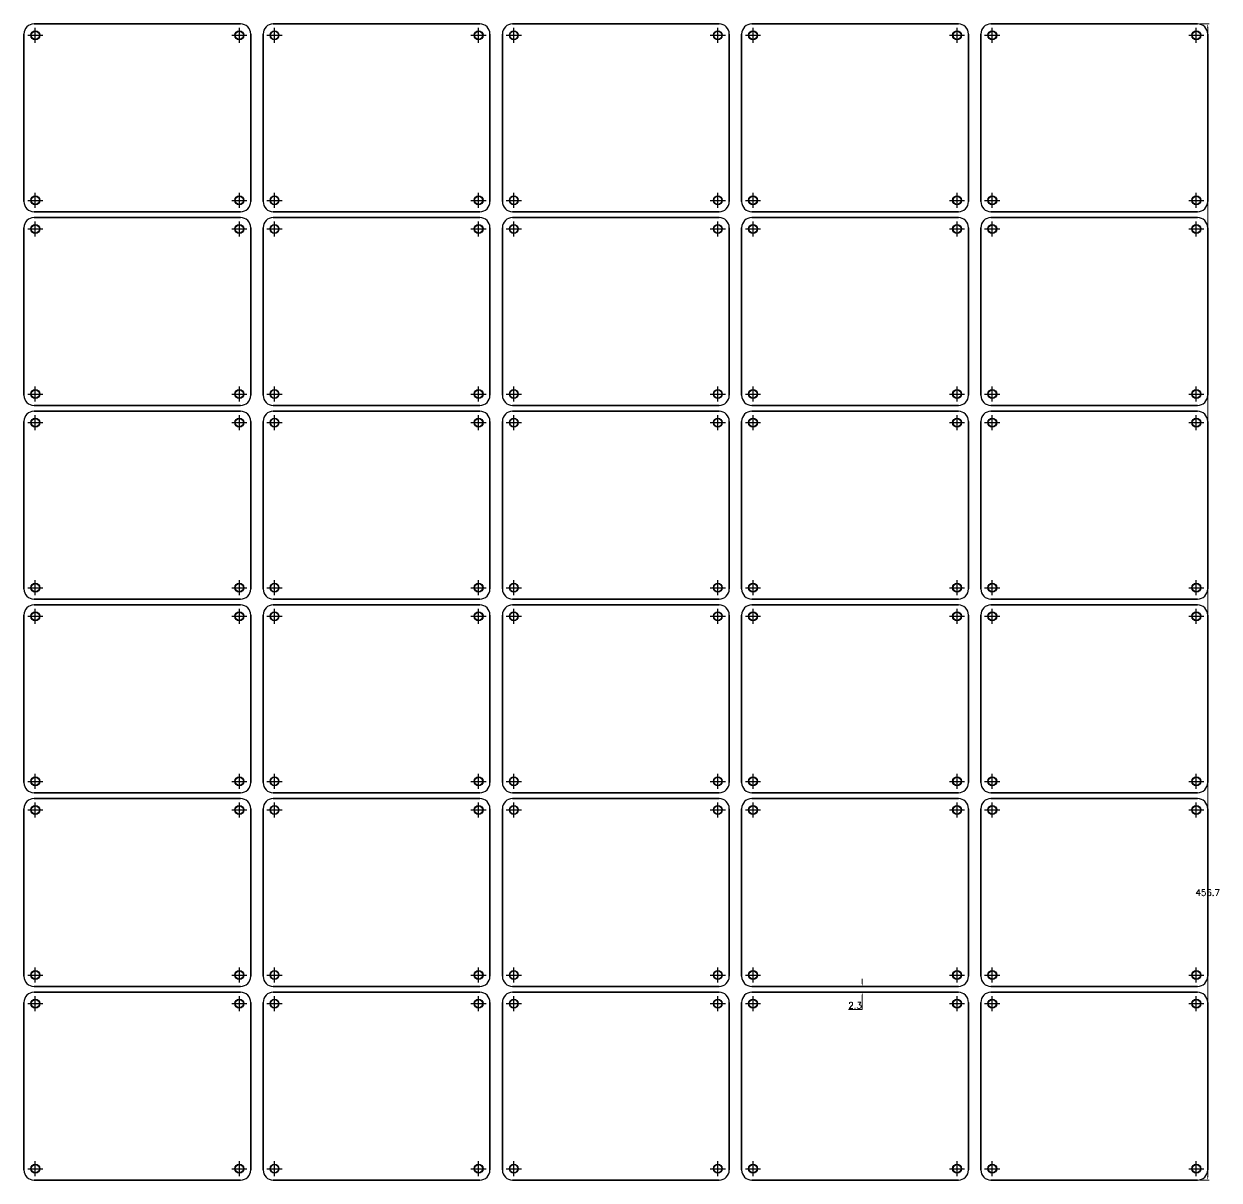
# Model space of a CAD drawing. Header units: millimetres. Extents: x -3365 to 2000, y -387 to 1008.
# Drawn here: x -1853 to -1380.9, y 540.3 to 997 of the extents above; entities that cross this region are included whole.
import ezdxf

# ---------------------------------------------------------------- set-up
doc = ezdxf.new("R2010")
doc.units = ezdxf.units.MM
doc.header["$PDMODE"] = 2
doc.header["$PDSIZE"] = 3
doc.layers.add('POINT', color=2, linetype='Continuous')
doc.layers.add('PROPRO', color=1, linetype='Continuous')
doc.styles.get("Standard").update_dxf_attribs({"font": 'txt.shx', "height": 2.5})
doc.dimstyles.new('ISO-25$0', dxfattribs={"dimtxt": 3.5, "dimasz": 1.5, "dimexe": 0.6, "dimexo": 1, "dimgap": 0.3, "dimtad": 1, "dimtih": 1, "dimtoh": 1, "dimdec": 1, "dimdsep": 46, "dimtxsty": 'Standard', "dimcen": 0, "dimclrd": 256, "dimclre": 256, "dimclrt": 256, "dimaunit": 1, "dimadec": 0, "dimazin": 3, "dimtfac": 1, "dimtdec": 1, "dimtofl": 0, "dimtmove": 0, "dimatfit": 3, "dimfxl": 0, "dimlwd": 9, "dimlwe": 9, "dimarcsym": 0})

# ---------------------------------------------------------------- blocks, each defined once
blk = doc.blocks.new('*U19', base_point=(2712.296, -342.539))
at = {"layer": 'POINT', "color": 2}
blk.add_point((2712.296, -342.539), dxfattribs=at)
at = {"layer": 'PROPRO'}
blk.add_circle((2712.296, -342.539), 1.6, dxfattribs=at)
blk = doc.blocks.new('*U18', base_point=(2631.696, -342.539))
at = {"layer": 'POINT', "color": 2}
blk.add_point((2631.696, -342.539), dxfattribs=at)
at = {"layer": 'PROPRO'}
blk.add_circle((2631.696, -342.539), 1.6, dxfattribs=at)
blk = doc.blocks.new('*U16', base_point=(2631.696, -277.339))
at = {"layer": 'POINT', "color": 2}
blk.add_point((2631.696, -277.339), dxfattribs=at)
at = {"layer": 'PROPRO'}
blk.add_circle((2631.696, -277.339), 1.6, dxfattribs=at)
blk = doc.blocks.new('*U17', base_point=(2712.296, -277.339))
at = {"layer": 'POINT', "color": 2}
blk.add_point((2712.296, -277.339), dxfattribs=at)
at = {"layer": 'PROPRO'}
blk.add_circle((2712.296, -277.339), 1.6, dxfattribs=at)
blk = doc.blocks.new('*D20')
at = {"lineweight": 9}
for p, q in [((-1388.43, 997), (-1384.83, 997)), ((-1385.43, 995.5), (-1385.43, 655.5)), ((-1385.43, 541.8), (-1385.43, 652.3)), ((-1388.43, 540.3), (-1384.83, 540.3))]:
    blk.add_line(p, q, dxfattribs=at)
for points in [[(-1385.68, 995.5), (-1385.18, 995.5), (-1385.43, 997)], [(-1385.68, 541.8), (-1385.18, 541.8), (-1385.43, 540.3)]]:
    blk.add_solid(points)
at = {"layer": 'Defpoints', "color": 0}
for p in [(-1389.43, 997), (-1389.43, 540.3), (-1385.43, 540.3)]:
    blk.add_point(p, dxfattribs=at)
at = {"insert": (-1385.43, 653.9), "char_height": 2.5, "attachment_point": 5}
blk.add_mtext('456.7', dxfattribs=at)
blk = doc.blocks.new('*D22')
at = {"lineweight": 9}
for p, q in [((-1521.9, 618.3), (-1521.9, 619.8)), ((-1523.73, 616.8), (-1521.3, 616.8)), ((-1523.73, 614.5), (-1521.3, 614.5)), ((-1521.9, 613), (-1521.9, 607.7)), ((-1521.9, 607.7), (-1527.26, 607.7))]:
    blk.add_line(p, q, dxfattribs=at)
for points in [[(-1522.15, 618.3), (-1521.65, 618.3), (-1521.9, 616.8)], [(-1522.15, 613), (-1521.65, 613), (-1521.9, 614.5)]]:
    blk.add_solid(points)
at = {"layer": 'Defpoints', "color": 0}
for p in [(-1524.73, 616.8), (-1524.73, 614.5), (-1521.9, 614.5)]:
    blk.add_point(p, dxfattribs=at)
at = {"insert": (-1524.73, 609.28), "char_height": 2.5, "attachment_point": 5}
blk.add_mtext('2.3', dxfattribs=at)

msp = doc.modelspace()

# ---------------------------------------------------------------- linework, layer by layer
for p, q in [((-1767.4304, 997), (-1849.0304, 997)), ((-1849.0304, 997), (-1767.4304, 997)), ((-1672.9304, 997), (-1754.5304, 997)), ((-1754.5304, 997), (-1672.9304, 997)), ((-1578.4304, 997), (-1660.0304, 997)), ((-1660.0304, 997), (-1578.4304, 997)), ((-1483.9304, 997), (-1565.5304, 997)), ((-1565.5304, 997), (-1483.9304, 997)), ((-1389.4304, 997), (-1471.0304, 997)), ((-1471.0304, 997), (-1389.4304, 997)), ((-1853.0304, 993), (-1853.0304, 926.8)), ((-1853.0304, 926.8), (-1853.0304, 993)), ((-1853.0304, 926.8), (-1853.0304, 993)), ((-1763.4304, 993), (-1763.4304, 926.8)), ((-1763.4304, 993), (-1763.4304, 926.8)), ((-1763.4304, 926.8), (-1763.4304, 993)), ((-1758.5304, 993), (-1758.5304, 926.8)), ((-1758.5304, 926.8), (-1758.5304, 993)), ((-1758.5304, 926.8), (-1758.5304, 993)), ((-1668.9304, 993), (-1668.9304, 926.8)), ((-1668.9304, 993), (-1668.9304, 926.8)), ((-1668.9304, 926.8), (-1668.9304, 993)), ((-1664.0304, 993), (-1664.0304, 926.8)), ((-1664.0304, 926.8), (-1664.0304, 993)), ((-1664.0304, 926.8), (-1664.0304, 993)), ((-1574.4304, 993), (-1574.4304, 926.8)), ((-1574.4304, 993), (-1574.4304, 926.8)), ((-1574.4304, 926.8), (-1574.4304, 993)), ((-1569.5304, 993), (-1569.5304, 926.8)), ((-1569.5304, 926.8), (-1569.5304, 993)), ((-1569.5304, 926.8), (-1569.5304, 993)), ((-1479.9304, 993), (-1479.9304, 926.8)), ((-1479.9304, 993), (-1479.9304, 926.8)), ((-1479.9304, 926.8), (-1479.9304, 993)), ((-1475.0304, 993), (-1475.0304, 926.8)), ((-1475.0304, 926.8), (-1475.0304, 993)), ((-1475.0304, 926.8), (-1475.0304, 993)), ((-1385.4304, 993), (-1385.4304, 926.8)), ((-1385.4304, 993), (-1385.4304, 926.8)), ((-1385.4304, 926.8), (-1385.4304, 993)), ((-1849.0304, 922.8), (-1767.4304, 922.8)), ((-1767.4304, 922.8), (-1849.0304, 922.8)), ((-1754.5304, 922.8), (-1672.9304, 922.8)), ((-1672.9304, 922.8), (-1754.5304, 922.8)), ((-1660.0304, 922.8), (-1578.4304, 922.8)), ((-1578.4304, 922.8), (-1660.0304, 922.8)), ((-1565.5304, 922.8), (-1483.9304, 922.8)), ((-1483.9304, 922.8), (-1565.5304, 922.8)), ((-1471.0304, 922.8), (-1389.4304, 922.8)), ((-1389.4304, 922.8), (-1471.0304, 922.8)), ((-1853.0304, 916.5), (-1853.0304, 850.3)), ((-1853.0304, 850.3), (-1853.0304, 916.5)), ((-1853.0304, 850.3), (-1853.0304, 916.5)), ((-1767.4304, 920.5), (-1849.0304, 920.5)), ((-1849.0304, 920.5), (-1767.4304, 920.5)), ((-1763.4304, 916.5), (-1763.4304, 850.3)), ((-1763.4304, 916.5), (-1763.4304, 850.3)), ((-1763.4304, 850.3), (-1763.4304, 916.5)), ((-1758.5304, 916.5), (-1758.5304, 850.3)), ((-1758.5304, 850.3), (-1758.5304, 916.5)), ((-1758.5304, 850.3), (-1758.5304, 916.5)), ((-1672.9304, 920.5), (-1754.5304, 920.5)), ((-1754.5304, 920.5), (-1672.9304, 920.5)), ((-1668.9304, 916.5), (-1668.9304, 850.3)), ((-1668.9304, 916.5), (-1668.9304, 850.3)), ((-1668.9304, 850.3), (-1668.9304, 916.5)), ((-1664.0304, 916.5), (-1664.0304, 850.3)), ((-1664.0304, 850.3), (-1664.0304, 916.5)), ((-1664.0304, 850.3), (-1664.0304, 916.5)), ((-1578.4304, 920.5), (-1660.0304, 920.5)), ((-1660.0304, 920.5), (-1578.4304, 920.5)), ((-1574.4304, 916.5), (-1574.4304, 850.3)), ((-1574.4304, 916.5), (-1574.4304, 850.3)), ((-1574.4304, 850.3), (-1574.4304, 916.5)), ((-1569.5304, 916.5), (-1569.5304, 850.3)), ((-1569.5304, 850.3), (-1569.5304, 916.5)), ((-1569.5304, 850.3), (-1569.5304, 916.5)), ((-1483.9304, 920.5), (-1565.5304, 920.5)), ((-1565.5304, 920.5), (-1483.9304, 920.5)), ((-1479.9304, 916.5), (-1479.9304, 850.3)), ((-1479.9304, 916.5), (-1479.9304, 850.3)), ((-1479.9304, 850.3), (-1479.9304, 916.5)), ((-1475.0304, 916.5), (-1475.0304, 850.3)), ((-1475.0304, 850.3), (-1475.0304, 916.5)), ((-1475.0304, 850.3), (-1475.0304, 916.5)), ((-1389.4304, 920.5), (-1471.0304, 920.5)), ((-1471.0304, 920.5), (-1389.4304, 920.5)), ((-1385.4304, 916.5), (-1385.4304, 850.3)), ((-1385.4304, 916.5), (-1385.4304, 850.3)), ((-1385.4304, 850.3), (-1385.4304, 916.5)), ((-1849.0304, 846.3), (-1767.4304, 846.3)), ((-1767.4304, 846.3), (-1849.0304, 846.3)), ((-1754.5304, 846.3), (-1672.9304, 846.3)), ((-1672.9304, 846.3), (-1754.5304, 846.3)), ((-1660.0304, 846.3), (-1578.4304, 846.3)), ((-1578.4304, 846.3), (-1660.0304, 846.3)), ((-1565.5304, 846.3), (-1483.9304, 846.3)), ((-1483.9304, 846.3), (-1565.5304, 846.3)), ((-1471.0304, 846.3), (-1389.4304, 846.3)), ((-1389.4304, 846.3), (-1471.0304, 846.3)), ((-1767.4304, 844), (-1849.0304, 844)), ((-1849.0304, 844), (-1767.4304, 844)), ((-1672.9304, 844), (-1754.5304, 844)), ((-1754.5304, 844), (-1672.9304, 844)), ((-1578.4304, 844), (-1660.0304, 844)), ((-1660.0304, 844), (-1578.4304, 844)), ((-1483.9304, 844), (-1565.5304, 844)), ((-1565.5304, 844), (-1483.9304, 844)), ((-1389.4304, 844), (-1471.0304, 844)), ((-1471.0304, 844), (-1389.4304, 844)), ((-1853.0304, 840), (-1853.0304, 773.8)), ((-1853.0304, 773.8), (-1853.0304, 840)), ((-1853.0304, 773.8), (-1853.0304, 840)), ((-1763.4304, 840), (-1763.4304, 773.8)), ((-1763.4304, 840), (-1763.4304, 773.8)), ((-1763.4304, 773.8), (-1763.4304, 840)), ((-1758.5304, 840), (-1758.5304, 773.8)), ((-1758.5304, 773.8), (-1758.5304, 840)), ((-1758.5304, 773.8), (-1758.5304, 840)), ((-1668.9304, 840), (-1668.9304, 773.8)), ((-1668.9304, 840), (-1668.9304, 773.8)), ((-1668.9304, 773.8), (-1668.9304, 840)), ((-1664.0304, 840), (-1664.0304, 773.8)), ((-1664.0304, 773.8), (-1664.0304, 840)), ((-1664.0304, 773.8), (-1664.0304, 840)), ((-1574.4304, 840), (-1574.4304, 773.8)), ((-1574.4304, 840), (-1574.4304, 773.8)), ((-1574.4304, 773.8), (-1574.4304, 840)), ((-1569.5304, 840), (-1569.5304, 773.8)), ((-1569.5304, 773.8), (-1569.5304, 840)), ((-1569.5304, 773.8), (-1569.5304, 840)), ((-1479.9304, 840), (-1479.9304, 773.8)), ((-1479.9304, 840), (-1479.9304, 773.8)), ((-1479.9304, 773.8), (-1479.9304, 840)), ((-1475.0304, 840), (-1475.0304, 773.8)), ((-1475.0304, 773.8), (-1475.0304, 840)), ((-1475.0304, 773.8), (-1475.0304, 840)), ((-1385.4304, 840), (-1385.4304, 773.8)), ((-1385.4304, 840), (-1385.4304, 773.8)), ((-1385.4304, 773.8), (-1385.4304, 840)), ((-1849.0304, 769.8), (-1767.4304, 769.8)), ((-1767.4304, 769.8), (-1849.0304, 769.8)), ((-1754.5304, 769.8), (-1672.9304, 769.8)), ((-1672.9304, 769.8), (-1754.5304, 769.8)), ((-1660.0304, 769.8), (-1578.4304, 769.8)), ((-1578.4304, 769.8), (-1660.0304, 769.8)), ((-1565.5304, 769.8), (-1483.9304, 769.8)), ((-1483.9304, 769.8), (-1565.5304, 769.8)), ((-1471.0304, 769.8), (-1389.4304, 769.8)), ((-1389.4304, 769.8), (-1471.0304, 769.8)), ((-1767.4304, 767.5), (-1849.0304, 767.5)), ((-1849.0304, 767.5), (-1767.4304, 767.5)), ((-1672.9304, 767.5), (-1754.5304, 767.5)), ((-1754.5304, 767.5), (-1672.9304, 767.5)), ((-1578.4304, 767.5), (-1660.0304, 767.5)), ((-1660.0304, 767.5), (-1578.4304, 767.5)), ((-1483.9304, 767.5), (-1565.5304, 767.5)), ((-1565.5304, 767.5), (-1483.9304, 767.5)), ((-1389.4304, 767.5), (-1471.0304, 767.5)), ((-1471.0304, 767.5), (-1389.4304, 767.5)), ((-1853.0304, 763.5), (-1853.0304, 697.3)), ((-1853.0304, 697.3), (-1853.0304, 763.5)), ((-1853.0304, 697.3), (-1853.0304, 763.5)), ((-1763.4304, 763.5), (-1763.4304, 697.3)), ((-1763.4304, 763.5), (-1763.4304, 697.3)), ((-1763.4304, 697.3), (-1763.4304, 763.5)), ((-1758.5304, 763.5), (-1758.5304, 697.3)), ((-1758.5304, 697.3), (-1758.5304, 763.5)), ((-1758.5304, 697.3), (-1758.5304, 763.5)), ((-1668.9304, 763.5), (-1668.9304, 697.3)), ((-1668.9304, 763.5), (-1668.9304, 697.3)), ((-1668.9304, 697.3), (-1668.9304, 763.5)), ((-1664.0304, 763.5), (-1664.0304, 697.3)), ((-1664.0304, 697.3), (-1664.0304, 763.5)), ((-1664.0304, 697.3), (-1664.0304, 763.5)), ((-1574.4304, 763.5), (-1574.4304, 697.3)), ((-1574.4304, 763.5), (-1574.4304, 697.3)), ((-1574.4304, 697.3), (-1574.4304, 763.5)), ((-1569.5304, 763.5), (-1569.5304, 697.3)), ((-1569.5304, 697.3), (-1569.5304, 763.5)), ((-1569.5304, 697.3), (-1569.5304, 763.5)), ((-1479.9304, 763.5), (-1479.9304, 697.3)), ((-1479.9304, 763.5), (-1479.9304, 697.3)), ((-1479.9304, 697.3), (-1479.9304, 763.5)), ((-1475.0304, 763.5), (-1475.0304, 697.3)), ((-1475.0304, 697.3), (-1475.0304, 763.5)), ((-1475.0304, 697.3), (-1475.0304, 763.5)), ((-1385.4304, 763.5), (-1385.4304, 697.3)), ((-1385.4304, 763.5), (-1385.4304, 697.3)), ((-1385.4304, 697.3), (-1385.4304, 763.5)), ((-1849.0304, 693.3), (-1767.4304, 693.3)), ((-1767.4304, 693.3), (-1849.0304, 693.3)), ((-1767.4304, 691), (-1849.0304, 691)), ((-1849.0304, 691), (-1767.4304, 691)), ((-1754.5304, 693.3), (-1672.9304, 693.3)), ((-1672.9304, 693.3), (-1754.5304, 693.3)), ((-1672.9304, 691), (-1754.5304, 691)), ((-1754.5304, 691), (-1672.9304, 691)), ((-1660.0304, 693.3), (-1578.4304, 693.3)), ((-1578.4304, 693.3), (-1660.0304, 693.3)), ((-1578.4304, 691), (-1660.0304, 691)), ((-1660.0304, 691), (-1578.4304, 691)), ((-1565.5304, 693.3), (-1483.9304, 693.3)), ((-1483.9304, 693.3), (-1565.5304, 693.3)), ((-1483.9304, 691), (-1565.5304, 691)), ((-1565.5304, 691), (-1483.9304, 691)), ((-1471.0304, 693.3), (-1389.4304, 693.3)), ((-1389.4304, 693.3), (-1471.0304, 693.3)), ((-1389.4304, 691), (-1471.0304, 691)), ((-1471.0304, 691), (-1389.4304, 691)), ((-1853.0304, 687), (-1853.0304, 620.8)), ((-1853.0304, 620.8), (-1853.0304, 687)), ((-1853.0304, 620.8), (-1853.0304, 687)), ((-1763.4304, 687), (-1763.4304, 620.8)), ((-1763.4304, 687), (-1763.4304, 620.8)), ((-1763.4304, 620.8), (-1763.4304, 687)), ((-1758.5304, 687), (-1758.5304, 620.8)), ((-1758.5304, 620.8), (-1758.5304, 687)), ((-1758.5304, 620.8), (-1758.5304, 687)), ((-1668.9304, 687), (-1668.9304, 620.8)), ((-1668.9304, 687), (-1668.9304, 620.8)), ((-1668.9304, 620.8), (-1668.9304, 687)), ((-1664.0304, 687), (-1664.0304, 620.8)), ((-1664.0304, 620.8), (-1664.0304, 687)), ((-1664.0304, 620.8), (-1664.0304, 687)), ((-1574.4304, 687), (-1574.4304, 620.8)), ((-1574.4304, 687), (-1574.4304, 620.8)), ((-1574.4304, 620.8), (-1574.4304, 687)), ((-1569.5304, 687), (-1569.5304, 620.8)), ((-1569.5304, 620.8), (-1569.5304, 687)), ((-1569.5304, 620.8), (-1569.5304, 687)), ((-1479.9304, 687), (-1479.9304, 620.8)), ((-1479.9304, 687), (-1479.9304, 620.8)), ((-1479.9304, 620.8), (-1479.9304, 687)), ((-1475.0304, 687), (-1475.0304, 620.8)), ((-1475.0304, 620.8), (-1475.0304, 687)), ((-1475.0304, 620.8), (-1475.0304, 687)), ((-1385.4304, 687), (-1385.4304, 620.8)), ((-1385.4304, 687), (-1385.4304, 620.8)), ((-1385.4304, 620.8), (-1385.4304, 687)), ((-1849.0304, 616.8), (-1767.4304, 616.8)), ((-1767.4304, 616.8), (-1849.0304, 616.8)), ((-1767.4304, 614.5), (-1849.0304, 614.5)), ((-1849.0304, 614.5), (-1767.4304, 614.5)), ((-1754.5304, 616.8), (-1672.9304, 616.8)), ((-1672.9304, 616.8), (-1754.5304, 616.8)), ((-1672.9304, 614.5), (-1754.5304, 614.5)), ((-1754.5304, 614.5), (-1672.9304, 614.5)), ((-1660.0304, 616.8), (-1578.4304, 616.8)), ((-1578.4304, 616.8), (-1660.0304, 616.8)), ((-1578.4304, 614.5), (-1660.0304, 614.5)), ((-1660.0304, 614.5), (-1578.4304, 614.5)), ((-1565.5304, 616.8), (-1483.9304, 616.8)), ((-1483.9304, 616.8), (-1565.5304, 616.8)), ((-1483.9304, 614.5), (-1565.5304, 614.5)), ((-1565.5304, 614.5), (-1483.9304, 614.5)), ((-1471.0304, 616.8), (-1389.4304, 616.8)), ((-1389.4304, 616.8), (-1471.0304, 616.8)), ((-1389.4304, 614.5), (-1471.0304, 614.5)), ((-1471.0304, 614.5), (-1389.4304, 614.5)), ((-1853.0304, 610.5), (-1853.0304, 544.3)), ((-1853.0304, 544.3), (-1853.0304, 610.5)), ((-1853.0304, 544.3), (-1853.0304, 610.5)), ((-1763.4304, 610.5), (-1763.4304, 544.3)), ((-1763.4304, 610.5), (-1763.4304, 544.3)), ((-1763.4304, 544.3), (-1763.4304, 610.5)), ((-1758.5304, 610.5), (-1758.5304, 544.3)), ((-1758.5304, 544.3), (-1758.5304, 610.5)), ((-1758.5304, 544.3), (-1758.5304, 610.5)), ((-1668.9304, 610.5), (-1668.9304, 544.3)), ((-1668.9304, 610.5), (-1668.9304, 544.3)), ((-1668.9304, 544.3), (-1668.9304, 610.5)), ((-1664.0304, 610.5), (-1664.0304, 544.3)), ((-1664.0304, 544.3), (-1664.0304, 610.5)), ((-1664.0304, 544.3), (-1664.0304, 610.5)), ((-1574.4304, 610.5), (-1574.4304, 544.3)), ((-1574.4304, 610.5), (-1574.4304, 544.3)), ((-1574.4304, 544.3), (-1574.4304, 610.5)), ((-1569.5304, 610.5), (-1569.5304, 544.3)), ((-1569.5304, 544.3), (-1569.5304, 610.5)), ((-1569.5304, 544.3), (-1569.5304, 610.5)), ((-1479.9304, 610.5), (-1479.9304, 544.3)), ((-1479.9304, 610.5), (-1479.9304, 544.3)), ((-1479.9304, 544.3), (-1479.9304, 610.5)), ((-1475.0304, 610.5), (-1475.0304, 544.3)), ((-1475.0304, 544.3), (-1475.0304, 610.5)), ((-1475.0304, 544.3), (-1475.0304, 610.5)), ((-1385.4304, 610.5), (-1385.4304, 544.3)), ((-1385.4304, 610.5), (-1385.4304, 544.3)), ((-1385.4304, 544.3), (-1385.4304, 610.5)), ((-1849.0304, 540.3), (-1767.4304, 540.3)), ((-1767.4304, 540.3), (-1849.0304, 540.3)), ((-1754.5304, 540.3), (-1672.9304, 540.3)), ((-1672.9304, 540.3), (-1754.5304, 540.3)), ((-1660.0304, 540.3), (-1578.4304, 540.3)), ((-1578.4304, 540.3), (-1660.0304, 540.3)), ((-1565.5304, 540.3), (-1483.9304, 540.3)), ((-1483.9304, 540.3), (-1565.5304, 540.3)), ((-1471.0304, 540.3), (-1389.4304, 540.3)), ((-1389.4304, 540.3), (-1471.0304, 540.3))]:
    msp.add_line(p, q)
for centre in [(-1848.5304, 992.5), (-1767.9304, 992.5), (-1754.0304, 992.5), (-1673.4304, 992.5), (-1659.5304, 992.5), (-1578.9304, 992.5), (-1565.0304, 992.5), (-1484.4304, 992.5), (-1470.5304, 992.5), (-1389.9304, 992.5), (-1848.5304, 927.3), (-1767.9304, 927.3), (-1754.0304, 927.3), (-1673.4304, 927.3), (-1659.5304, 927.3), (-1578.9304, 927.3), (-1565.0304, 927.3), (-1484.4304, 927.3), (-1470.5304, 927.3), (-1389.9304, 927.3), (-1848.5304, 916), (-1767.9304, 916), (-1754.0304, 916), (-1673.4304, 916), (-1659.5304, 916), (-1578.9304, 916), (-1565.0304, 916), (-1484.4304, 916), (-1470.5304, 916), (-1389.9304, 916), (-1848.5304, 850.8), (-1767.9304, 850.8), (-1754.0304, 850.8), (-1673.4304, 850.8), (-1659.5304, 850.8), (-1578.9304, 850.8), (-1565.0304, 850.8), (-1484.4304, 850.8), (-1470.5304, 850.8), (-1389.9304, 850.8), (-1848.5304, 839.5), (-1767.9304, 839.5), (-1754.0304, 839.5), (-1673.4304, 839.5), (-1659.5304, 839.5), (-1578.9304, 839.5), (-1565.0304, 839.5), (-1484.4304, 839.5), (-1470.5304, 839.5), (-1389.9304, 839.5), (-1848.5304, 774.3), (-1767.9304, 774.3), (-1754.0304, 774.3), (-1673.4304, 774.3), (-1659.5304, 774.3), (-1578.9304, 774.3), (-1565.0304, 774.3), (-1484.4304, 774.3), (-1470.5304, 774.3), (-1389.9304, 774.3), (-1848.5304, 763), (-1767.9304, 763), (-1754.0304, 763), (-1673.4304, 763), (-1659.5304, 763), (-1578.9304, 763), (-1565.0304, 763), (-1484.4304, 763), (-1470.5304, 763), (-1389.9304, 763), (-1848.5304, 697.8), (-1767.9304, 697.8), (-1754.0304, 697.8), (-1673.4304, 697.8), (-1659.5304, 697.8), (-1578.9304, 697.8), (-1565.0304, 697.8), (-1484.4304, 697.8), (-1470.5304, 697.8), (-1389.9304, 697.8), (-1848.5304, 686.5), (-1767.9304, 686.5), (-1754.0304, 686.5), (-1673.4304, 686.5), (-1659.5304, 686.5), (-1578.9304, 686.5), (-1565.0304, 686.5), (-1484.4304, 686.5), (-1470.5304, 686.5), (-1389.9304, 686.5), (-1848.5304, 621.3), (-1767.9304, 621.3), (-1754.0304, 621.3), (-1673.4304, 621.3), (-1659.5304, 621.3), (-1578.9304, 621.3), (-1565.0304, 621.3), (-1484.4304, 621.3), (-1470.5304, 621.3), (-1389.9304, 621.3), (-1848.5304, 610), (-1767.9304, 610), (-1754.0304, 610), (-1673.4304, 610), (-1659.5304, 610), (-1578.9304, 610), (-1565.0304, 610), (-1484.4304, 610), (-1470.5304, 610), (-1389.9304, 610), (-1848.5304, 544.8), (-1767.9304, 544.8), (-1754.0304, 544.8), (-1673.4304, 544.8), (-1659.5304, 544.8), (-1578.9304, 544.8), (-1565.0304, 544.8), (-1484.4304, 544.8), (-1470.5304, 544.8), (-1389.9304, 544.8)]:
    msp.add_circle(centre, 1.75)
for centre, start, end in [((-1849.0304, 993), 90, 180), ((-1767.4304, 993), 0, 90), ((-1754.5304, 993), 90, 180), ((-1672.9304, 993), 0, 90), ((-1660.0304, 993), 90, 180), ((-1578.4304, 993), 0, 90), ((-1565.5304, 993), 90, 180), ((-1483.9304, 993), 0, 90), ((-1471.0304, 993), 90, 180), ((-1389.4304, 993), 0, 90), ((-1849.0304, 926.8), 180, 270), ((-1767.4304, 926.8), 270, 0), ((-1754.5304, 926.8), 180, 270), ((-1672.9304, 926.8), 270, 0), ((-1660.0304, 926.8), 180, 270), ((-1578.4304, 926.8), 270, 0), ((-1565.5304, 926.8), 180, 270), ((-1483.9304, 926.8), 270, 0), ((-1471.0304, 926.8), 180, 270), ((-1389.4304, 926.8), 270, 0), ((-1849.0304, 916.5), 90, 180), ((-1767.4304, 916.5), 0, 90), ((-1754.5304, 916.5), 90, 180), ((-1672.9304, 916.5), 0, 90), ((-1660.0304, 916.5), 90, 180), ((-1578.4304, 916.5), 0, 90), ((-1565.5304, 916.5), 90, 180), ((-1483.9304, 916.5), 0, 90), ((-1471.0304, 916.5), 90, 180), ((-1389.4304, 916.5), 0, 90), ((-1849.0304, 850.3), 180, 270), ((-1767.4304, 850.3), 270, 0), ((-1754.5304, 850.3), 180, 270), ((-1672.9304, 850.3), 270, 0), ((-1660.0304, 850.3), 180, 270), ((-1578.4304, 850.3), 270, 0), ((-1565.5304, 850.3), 180, 270), ((-1483.9304, 850.3), 270, 0), ((-1471.0304, 850.3), 180, 270), ((-1389.4304, 850.3), 270, 0), ((-1849.0304, 840), 90, 180), ((-1767.4304, 840), 0, 90), ((-1754.5304, 840), 90, 180), ((-1672.9304, 840), 0, 90), ((-1660.0304, 840), 90, 180), ((-1578.4304, 840), 0, 90), ((-1565.5304, 840), 90, 180), ((-1483.9304, 840), 0, 90), ((-1471.0304, 840), 90, 180), ((-1389.4304, 840), 0, 90), ((-1849.0304, 773.8), 180, 270), ((-1767.4304, 773.8), 270, 0), ((-1754.5304, 773.8), 180, 270), ((-1672.9304, 773.8), 270, 0), ((-1660.0304, 773.8), 180, 270), ((-1578.4304, 773.8), 270, 0), ((-1565.5304, 773.8), 180, 270), ((-1483.9304, 773.8), 270, 0), ((-1471.0304, 773.8), 180, 270), ((-1389.4304, 773.8), 270, 0), ((-1849.0304, 763.5), 90, 180), ((-1767.4304, 763.5), 0, 90), ((-1754.5304, 763.5), 90, 180), ((-1672.9304, 763.5), 0, 90), ((-1660.0304, 763.5), 90, 180), ((-1578.4304, 763.5), 0, 90), ((-1565.5304, 763.5), 90, 180), ((-1483.9304, 763.5), 0, 90), ((-1471.0304, 763.5), 90, 180), ((-1389.4304, 763.5), 0, 90), ((-1849.0304, 697.3), 180, 270), ((-1767.4304, 697.3), 270, 0), ((-1754.5304, 697.3), 180, 270), ((-1672.9304, 697.3), 270, 0), ((-1660.0304, 697.3), 180, 270), ((-1578.4304, 697.3), 270, 0), ((-1565.5304, 697.3), 180, 270), ((-1483.9304, 697.3), 270, 0), ((-1471.0304, 697.3), 180, 270), ((-1389.4304, 697.3), 270, 0), ((-1849.0304, 687), 90, 180), ((-1767.4304, 687), 0, 90), ((-1754.5304, 687), 90, 180), ((-1672.9304, 687), 0, 90), ((-1660.0304, 687), 90, 180), ((-1578.4304, 687), 0, 90), ((-1565.5304, 687), 90, 180), ((-1483.9304, 687), 0, 90), ((-1471.0304, 687), 90, 180), ((-1389.4304, 687), 0, 90), ((-1849.0304, 620.8), 180, 270), ((-1767.4304, 620.8), 270, 0), ((-1754.5304, 620.8), 180, 270), ((-1672.9304, 620.8), 270, 0), ((-1660.0304, 620.8), 180, 270), ((-1578.4304, 620.8), 270, 0), ((-1565.5304, 620.8), 180, 270), ((-1483.9304, 620.8), 270, 0), ((-1471.0304, 620.8), 180, 270), ((-1389.4304, 620.8), 270, 0), ((-1849.0304, 610.5), 90, 180), ((-1767.4304, 610.5), 0, 90), ((-1754.5304, 610.5), 90, 180), ((-1672.9304, 610.5), 0, 90), ((-1660.0304, 610.5), 90, 180), ((-1578.4304, 610.5), 0, 90), ((-1565.5304, 610.5), 90, 180), ((-1483.9304, 610.5), 0, 90), ((-1471.0304, 610.5), 90, 180), ((-1389.4304, 610.5), 0, 90), ((-1849.0304, 544.3), 180, 270), ((-1767.4304, 544.3), 270, 0), ((-1754.5304, 544.3), 180, 270), ((-1672.9304, 544.3), 270, 0), ((-1660.0304, 544.3), 180, 270), ((-1578.4304, 544.3), 270, 0), ((-1565.5304, 544.3), 180, 270), ((-1483.9304, 544.3), 270, 0), ((-1471.0304, 544.3), 180, 270), ((-1389.4304, 544.3), 270, 0)]:
    msp.add_arc(centre, 4, start, end)

# ---------------------------------------------------------------- block references
at = {"layer": 'PROPRO'}
for name, p in [('*U16', (-1848.5306, 992.5003)), ('*U17', (-1767.9306, 992.5003)), ('*U16', (-1754.0306, 992.5003)), ('*U17', (-1673.4306, 992.5003)), ('*U16', (-1659.5306, 992.5003)), ('*U17', (-1578.9306, 992.5003)), ('*U16', (-1565.0306, 992.5003)), ('*U17', (-1484.4306, 992.5003)), ('*U16', (-1470.5306, 992.5003)), ('*U17', (-1389.9306, 992.5003)), ('*U18', (-1848.5306, 927.3003)), ('*U19', (-1767.9306, 927.3003)), ('*U18', (-1754.0306, 927.3003)), ('*U19', (-1673.4306, 927.3003)), ('*U18', (-1659.5306, 927.3003)), ('*U19', (-1578.9306, 927.3003)), ('*U18', (-1565.0306, 927.3003)), ('*U19', (-1484.4306, 927.3003)), ('*U18', (-1470.5306, 927.3003)), ('*U19', (-1389.9306, 927.3003)), ('*U16', (-1848.5306, 916.0003)), ('*U17', (-1767.9306, 916.0003)), ('*U16', (-1754.0306, 916.0003)), ('*U17', (-1673.4306, 916.0003)), ('*U16', (-1659.5306, 916.0003)), ('*U17', (-1578.9306, 916.0003)), ('*U16', (-1565.0306, 916.0003)), ('*U17', (-1484.4306, 916.0003)), ('*U16', (-1470.5306, 916.0003)), ('*U17', (-1389.9306, 916.0003)), ('*U18', (-1848.5306, 850.8003)), ('*U19', (-1767.9306, 850.8003)), ('*U18', (-1754.0306, 850.8003)), ('*U19', (-1673.4306, 850.8003)), ('*U18', (-1659.5306, 850.8003)), ('*U19', (-1578.9306, 850.8003)), ('*U18', (-1565.0306, 850.8003)), ('*U19', (-1484.4306, 850.8003)), ('*U18', (-1470.5306, 850.8003)), ('*U19', (-1389.9306, 850.8003)), ('*U16', (-1848.5306, 839.5003)), ('*U17', (-1767.9306, 839.5003)), ('*U16', (-1754.0306, 839.5003)), ('*U17', (-1673.4306, 839.5003)), ('*U16', (-1659.5306, 839.5003)), ('*U17', (-1578.9306, 839.5003)), ('*U16', (-1565.0306, 839.5003)), ('*U17', (-1484.4306, 839.5003)), ('*U16', (-1470.5306, 839.5003)), ('*U17', (-1389.9306, 839.5003)), ('*U18', (-1848.5306, 774.3003)), ('*U19', (-1767.9306, 774.3003)), ('*U18', (-1754.0306, 774.3003)), ('*U19', (-1673.4306, 774.3003)), ('*U18', (-1659.5306, 774.3003)), ('*U19', (-1578.9306, 774.3003)), ('*U18', (-1565.0306, 774.3003)), ('*U19', (-1484.4306, 774.3003)), ('*U18', (-1470.5306, 774.3003)), ('*U19', (-1389.9306, 774.3003)), ('*U16', (-1848.5306, 763.0003)), ('*U17', (-1767.9306, 763.0003)), ('*U16', (-1754.0306, 763.0003)), ('*U17', (-1673.4306, 763.0003)), ('*U16', (-1659.5306, 763.0003)), ('*U17', (-1578.9306, 763.0003)), ('*U16', (-1565.0306, 763.0003)), ('*U17', (-1484.4306, 763.0003)), ('*U16', (-1470.5306, 763.0003)), ('*U17', (-1389.9306, 763.0003)), ('*U18', (-1848.5306, 697.8003)), ('*U19', (-1767.9306, 697.8003)), ('*U18', (-1754.0306, 697.8003)), ('*U19', (-1673.4306, 697.8003)), ('*U18', (-1659.5306, 697.8003)), ('*U19', (-1578.9306, 697.8003)), ('*U18', (-1565.0306, 697.8003)), ('*U19', (-1484.4306, 697.8003)), ('*U18', (-1470.5306, 697.8003)), ('*U19', (-1389.9306, 697.8003)), ('*U16', (-1848.5306, 686.5003)), ('*U17', (-1767.9306, 686.5003)), ('*U16', (-1754.0306, 686.5003)), ('*U17', (-1673.4306, 686.5003)), ('*U16', (-1659.5306, 686.5003)), ('*U17', (-1578.9306, 686.5003)), ('*U16', (-1565.0306, 686.5003)), ('*U17', (-1484.4306, 686.5003)), ('*U16', (-1470.5306, 686.5003)), ('*U17', (-1389.9306, 686.5003)), ('*U18', (-1848.5306, 621.3003)), ('*U19', (-1767.9306, 621.3003)), ('*U18', (-1754.0306, 621.3003)), ('*U19', (-1673.4306, 621.3003)), ('*U18', (-1659.5306, 621.3003)), ('*U19', (-1578.9306, 621.3003)), ('*U18', (-1565.0306, 621.3003)), ('*U19', (-1484.4306, 621.3003)), ('*U18', (-1470.5306, 621.3003)), ('*U19', (-1389.9306, 621.3003)), ('*U16', (-1848.5306, 610.0003)), ('*U17', (-1767.9306, 610.0003)), ('*U16', (-1754.0306, 610.0003)), ('*U17', (-1673.4306, 610.0003)), ('*U16', (-1659.5306, 610.0003)), ('*U17', (-1578.9306, 610.0003)), ('*U16', (-1565.0306, 610.0003)), ('*U17', (-1484.4306, 610.0003)), ('*U16', (-1470.5306, 610.0003)), ('*U17', (-1389.9306, 610.0003)), ('*U18', (-1848.5306, 544.8003)), ('*U19', (-1767.9306, 544.8003)), ('*U18', (-1754.0306, 544.8003)), ('*U19', (-1673.4306, 544.8003)), ('*U18', (-1659.5306, 544.8003)), ('*U19', (-1578.9306, 544.8003)), ('*U18', (-1565.0306, 544.8003)), ('*U19', (-1484.4306, 544.8003)), ('*U18', (-1470.5306, 544.8003)), ('*U19', (-1389.9306, 544.8003))]:
    msp.add_blockref(name, p, dxfattribs=at)

# ---------------------------------------------------------------- dimensions: what is measured, and where the dimension line sits
for base, p1, p2, picture, middle in [((-1385.4304, 540.3), (-1389.4304, 997), (-1389.4304, 540.3), '*D20', (-1385.4304, 653.9)), ((-1521.9025, 614.5), (-1524.7304, 616.8), (-1524.7304, 614.5), '*D22', (-1524.7304, 607.7))]:
    dim = msp.add_linear_dim(base=base, p1=p1, p2=p2, angle=90, dimstyle='ISO-25$0')
    dim.commit()
    dim.dimension.update_dxf_attribs({"geometry": picture, "text_midpoint": middle, "dimtype": 160})

doc.saveas('drawing.dxf')
